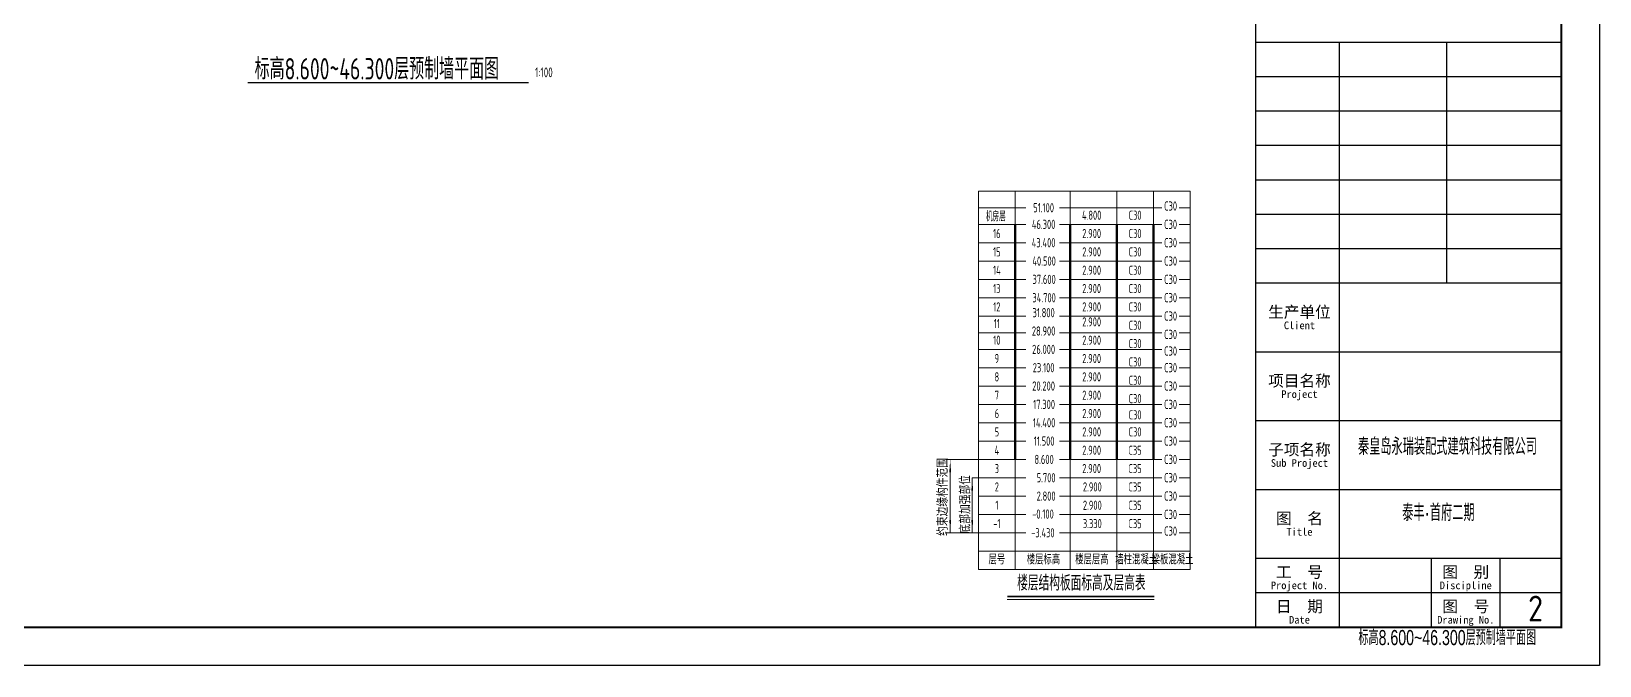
# Model space of a CAD drawing. Extents: x -85320 to 1679916, y -1321939 to 627.
# Drawn here: x 1120839 to 1172140, y -801779 to -781029 of the extents above; entities that cross this region are included whole.
import ezdxf
from ezdxf.enums import TextEntityAlignment as Align

# ---------------------------------------------------------------- set-up
doc = ezdxf.new("R2010")
doc.units = 0
doc.header["$LTSCALE"] = 1000
for name, color, linetype in [('BORDER', 7, 'Continuous'), ('TEXT', 7, 'Continuous'), ('TH', 7, 'Continuous'), ('THICK', 6, 'Continuous'), ('图框文字', 7, 'Continuous'), ('打印线框', 7, 'Continuous'), ('拉模', 7, 'Continuous'), ('立面', 7, 'Continuous')]:
    doc.layers.add(name, color=color, linetype=linetype)
doc.layers.add('tab', color=7, linetype='ByLayer', lineweight=18)
doc.styles.get("Standard").update_dxf_attribs({"font": 'gbenor.shx', "bigfont": 'gbcbig.shx'})
doc.styles.add('TSSD_CHINA', font='tssdeng.shx', dxfattribs={"width": 0.8, "bigfont": 'tssdchn.shx'})
doc.styles.add('TSSD_Rein', font='Tssdeng.shx', dxfattribs={"width": 0.7, "bigfont": 'hztxt.shx'})
doc.styles.add('中西文等高字体', font='hztxt_e.shx', dxfattribs={"width": 0.7, "bigfont": 'hbhz.shx'})
doc.styles.add('设计院一', font='', dxfattribs={"width": 0.8})
doc.styles.get('设计院一').set_extended_font_data('SimSun')

# ---------------------------------------------------------------- blocks, each defined once
blk = doc.blocks.new('lalllalll000')
at = {"layer": 'tab'}
for p, q in [((27143, -469851), (27143, -458073)), ((28943, -469851), (28943, -458073)), ((30466, -470451), (30466, -458073)), ((31666, -469851), (31666, -458073)), ((27493, -458618), (25943, -458618)), ((27493, -458618), (25943, -458618)), ((27493, -458618), (25943, -458618)), ((27493, -458618), (25943, -458618)), ((31944, -458618), (28593, -458618)), ((31944, -458618), (28593, -458618)), ((28593, -458618), (31944, -458618)), ((31944, -458618), (28593, -458618)), ((32866, -458618), (32510, -458618)), ((32866, -458618), (32510, -458618)), ((32510, -458618), (32866, -458618)), ((32866, -458618), (32510, -458618)), ((27493, -459162), (25943, -459162)), ((27493, -459162), (25943, -459162)), ((27493, -459162), (25943, -459162)), ((31944, -459162), (28593, -459162)), ((31944, -459162), (28593, -459162)), ((31944, -459162), (28593, -459162)), ((32866, -459162), (32510, -459162)), ((32866, -459162), (32510, -459162)), ((32866, -459162), (32510, -459162)), ((27493, -459762), (25943, -459762)), ((31944, -459762), (28593, -459762)), ((32866, -459762), (32510, -459762)), ((27493, -460362), (25943, -460362)), ((31944, -460362), (28593, -460362)), ((32866, -460362), (32510, -460362)), ((27493, -460962), (25943, -460962)), ((31944, -460962), (28593, -460962)), ((32866, -460962), (32510, -460962)), ((27493, -461562), (25943, -461562)), ((27493, -461562), (25943, -461562)), ((31944, -461562), (28593, -461562)), ((32866, -461562), (32510, -461562)), ((27493, -462162), (25943, -462162)), ((27493, -462162), (25943, -462162)), ((31944, -462162), (28593, -462162)), ((28593, -462162), (31944, -462162)), ((32866, -462162), (32510, -462162)), ((32510, -462162), (32866, -462162)), ((27493, -462707), (25943, -462707)), ((31944, -462707), (28593, -462707)), ((32866, -462707), (32510, -462707)), ((27493, -463251), (25943, -463251)), ((27493, -463251), (25943, -463251)), ((31944, -463251), (28593, -463251)), ((31944, -463251), (28593, -463251)), ((32866, -463251), (32510, -463251)), ((32866, -463251), (32510, -463251)), ((27493, -463851), (25943, -463851)), ((31944, -463851), (28593, -463851)), ((32866, -463851), (32510, -463851)), ((27493, -464451), (25943, -464451)), ((31944, -464451), (28593, -464451)), ((32866, -464451), (32510, -464451)), ((27493, -465051), (25943, -465051)), ((31944, -465051), (28593, -465051)), ((32866, -465051), (32510, -465051)), ((27493, -465651), (25943, -465651)), ((31944, -465651), (28593, -465651)), ((32866, -465651), (32510, -465651)), ((27493, -466251), (25943, -466251)), ((27493, -466251), (25943, -466251)), ((31944, -466251), (28593, -466251)), ((32866, -466251), (32510, -466251)), ((25943, -466851), (24874, -466851)), ((25017, -467272), (25017, -469251)), ((27493, -466851), (25943, -466851)), ((28593, -466851), (31944, -466851)), ((32510, -466851), (32866, -466851)), ((25738, -467451), (25738, -469251)), ((25943, -467451), (25738, -467451)), ((27493, -467451), (25943, -467451)), ((31944, -467451), (28593, -467451)), ((32866, -467451), (32510, -467451)), ((27493, -468051), (25943, -468051)), ((31944, -468051), (28593, -468051)), ((32866, -468051), (32510, -468051)), ((27493, -468651), (25943, -468651)), ((27493, -468651), (25943, -468651)), ((30466, -468651), (28593, -468651)), ((31944, -468651), (30466, -468651)), ((32866, -468651), (32510, -468651)), ((25943, -469251), (24863, -469251)), ((25943, -469251), (27493, -469251)), ((28593, -469251), (30466, -469251)), ((30466, -469251), (31944, -469251)), ((32510, -469251), (32866, -469251))]:
    blk.add_line(p, q, dxfattribs=at)
blk.add_lwpolyline([(25943, -458073), (25943, -469851), (32866, -469851), (32866, -458073)], close=True, dxfattribs=at)
for points in [[(25017, -466851, 0, 60, 0), (25017, -467272, 60, 60, 0)], [(25738, -467451, 0, 60, 0), (25738, -467872, 60, 60, 0)], [(25017, -469251, 0, 60, 0), (25017, -468830, 60, 60, 0)], [(25738, -469251, 0, 60, 0), (25738, -468830, 60, 60, 0)]]:
    blk.add_lwpolyline(points, format="xyseb", dxfattribs=at)
for points in [[(27493, -469851), (25943, -469851)], [(25943, -470451), (27143, -470451), (27143, -469851), (28943, -469851), (28943, -470451), (30466, -470451), (30466, -469851), (31666, -469851), (31666, -470451), (32866, -470451), (32866, -469851), (25943, -469851), (25943, -470451), (32866, -470451)], [(31944, -469851), (28612, -469851)], [(32866, -469851), (32510, -469851)], [(26883, -471435), (31690, -471435)]]:
    blk.add_lwpolyline(points, dxfattribs=at)
at = {"layer": 'tab', "const_width": 50}
blk.add_lwpolyline([(26883, -471335), (31690, -471335)], dxfattribs=at)
at = {"layer": 'TEXT', "color": 7, "style": 'TSSD_CHINA', "width": 0.7}
for s, p in [('51.100', (28073, -458768)), ('46.300', (28073, -459312)), ('4.800', (29645, -459012)), ('43.400', (28073, -459912)), ('2.900', (29645, -459612)), ('2.900', (29645, -460212)), ('40.500', (28089, -460512)), ('2.900', (29645, -460812)), ('37.600', (28089, -461112)), ('2.900', (29645, -461412)), ('34.700', (28089, -461712)), ('31.800', (28073, -462201)), ('2.900', (29645, -462012)), ('2.900', (29645, -462501)), ('28.900', (28073, -462801)), ('26.000', (28073, -463401)), ('2.900', (29645, -463101)), ('23.100', (28073, -464001)), ('2.900', (29645, -463701)), ('2.900', (29645, -464301)), ('20.200', (28073, -464601)), ('2.900', (29645, -464901)), ('17.300', (28089, -465201)), ('2.900', (29645, -465501)), ('14.400', (28089, -465801)), ('2.900', (29645, -466101)), ('11.500', (28089, -466401)), ('8.600', (28089, -467001)), ('2.900', (29645, -466701)), ('5.700', (28154, -467601)), ('2.900', (29645, -467301)), ('2.900', (29666, -467901)), ('2.800', (28154, -468201)), ('2.900', (29666, -468501)), ('-0.100', (28052, -468789)), ('3.330', (29666, -469101)), ('-3.430', (28049, -469401)), ('层号', (26543, -470283)), ('楼层标高', (28067, -470283)), ('楼层层高', (29651, -470283)), ('墙柱混凝土', (31100, -470283)), ('梁板混凝土', (32290, -470283))]:
    blk.add_text(s, height=300, dxfattribs=at).set_placement(p, align=Align.CENTER)
at = {"layer": 'TEXT', "color": 30, "style": 'TSSD_CHINA', "width": 0.7}
for s, p in [('C30', (32227, -458712)), ('C30', (31065, -459012)), ('C30', (32227, -459312)), ('C30', (31065, -459612)), ('C30', (32227, -459912)), ('C30', (31065, -460212)), ('C30', (31065, -460812)), ('C30', (32227, -460512)), ('C30', (31065, -461412)), ('C30', (31065, -461412)), ('C30', (32227, -461112)), ('C30', (32227, -461712)), ('C30', (31065, -462012)), ('C30', (31065, -462012)), ('C30', (32227, -462312)), ('C30', (31065, -462612)), ('C30', (32227, -462912)), ('C30', (31065, -463212)), ('C30', (32227, -463456)), ('C30', (31065, -463812)), ('C30', (32227, -464001)), ('C30', (31065, -464412)), ('C30', (31065, -465012)), ('C30', (32227, -464601)), ('C30', (31065, -465543)), ('C30', (32227, -465201)), ('C30', (31065, -466101)), ('C30', (32227, -465801)), ('C30', (32227, -466401)), ('C35', (31065, -466701)), ('C30', (32227, -467001)), ('C35', (31065, -467301)), ('C30', (32227, -467601)), ('C35', (31065, -467901)), ('C35', (31065, -468501)), ('C30', (32227, -468201)), ('C35', (31065, -469101)), ('C30', (32227, -468801)), ('C30', (32227, -469345))]:
    blk.add_text(s, height=300, dxfattribs=at).set_placement(p, align=Align.CENTER)
at = {"layer": 'TEXT', "color": 210, "style": 'TSSD_CHINA', "width": 0.55}
blk.add_text('机房层', height=300, dxfattribs=at).set_placement((26508, -459059), align=Align.CENTER)
at = {"layer": 'TEXT', "color": 6, "style": 'TSSD_CHINA', "width": 0.7}
for s, p in [('16', (26543, -459612)), ('15', (26543, -460212)), ('14', (26543, -460812)), ('13', (26543, -461412)), ('12', (26543, -462012)), ('11', (26543, -462557)), ('10', (26543, -463101)), ('9', (26543, -463701)), ('8', (26543, -464301)), ('7', (26543, -464901)), ('6', (26543, -465501)), ('5', (26543, -466101)), ('4', (26543, -466701)), ('3', (26543, -467301)), ('2', (26543, -467901)), ('1', (26543, -468501)), ('-1', (26543, -469101))]:
    blk.add_text(s, height=300, dxfattribs=at).set_placement(p, align=Align.CENTER)
at = {"layer": 'TEXT', "style": 'TSSD_Rein', "width": 0.7}
for s, p in [('约束边缘构件范围', (24940, -468080)), ('底部加强部位', (25679, -468319))]:
    blk.add_text(s, height=350, rotation=90, dxfattribs=at).set_placement(p, align=Align.CENTER)
at = {"layer": 'TEXT', "color": 7, "style": 'TSSD_Rein', "width": 0.7}
blk.add_text('楼层结构板面标高及层高表', height=500, dxfattribs=at).set_placement((27207, -471141))
blk = doc.blocks.new('图框1')
at = {"color": 7}
for p, q in [((1425679, -783089), (1425679, -823089)), ((1433679, -783089), (1433679, -823089)), ((1433679, -823089), (1433679, -783089)), ((1433679, -783089), (1433679, -823089)), ((1433679, -823089), (1433679, -783089)), ((1433679, -807789), (1425679, -807789)), ((1427879, -814089), (1427879, -807789)), ((1430679, -814089), (1430679, -807789)), ((1433679, -808689), (1425679, -808689)), ((1433679, -809589), (1425679, -809589)), ((1433679, -810489), (1425679, -810489)), ((1433679, -811389), (1425679, -811389)), ((1433679, -812289), (1425679, -812289)), ((1433679, -813189), (1425679, -813189)), ((1433679, -814089), (1425679, -814089)), ((1427879, -823089), (1427879, -814089)), ((1433679, -814089), (1431691, -814089)), ((1433679, -815889), (1425679, -815889)), ((1433679, -817689), (1425679, -817689)), ((1433679, -819489), (1425679, -819489)), ((1433679, -821289), (1425679, -821289)), ((1430279, -823089), (1430279, -821289)), ((1432079, -823089), (1432079, -821289)), ((1433679, -822189), (1425679, -822189)), ((1425679, -823089), (1433679, -823089)), ((1425679, -823089), (1433679, -823089))]:
    blk.add_line(p, q, dxfattribs=at)
at = {"layer": 'BORDER', "const_width": 50}
blk.add_lwpolyline([(1377779, -823089), (1377779, -783089), (1433679, -783089), (1433679, -823089)], close=True, dxfattribs=at)
at = {"color": 7, "style": '设计院一'}
for s, height, p in [('生产单位', 300, (1426829, -814989)), ('Client', 200, (1426829, -815289)), ('项目名称', 300, (1426829, -816789)), ('Project', 200, (1426829, -817089)), ('子项名称', 300, (1426829, -818589)), ('Sub Project', 200, (1426829, -818889)), ('图  名', 300, (1426829, -820389)), ('Title', 200, (1426829, -820689)), ('工  号', 300, (1426829, -821789)), ('图  别', 300, (1431179, -821789)), ('Project No.', 200, (1426829, -822089)), ('Discipline', 200, (1431179, -822089)), ('日  期', 300, (1426829, -822689)), ('图  号', 300, (1431179, -822689)), ('Date', 200, (1426829, -822989)), ('Drawing No.', 200, (1431179, -822989))]:
    blk.add_text(s, height=height, dxfattribs=at).set_placement(p, align=Align.CENTER)
at = {"layer": 'TH', "color": 2, "style": '中西文等高字体', "width": 0.7}
for s, p in [('秦皇岛永瑞装配式建筑科技有限公司', (1428359, -818709)), ('泰丰·首府二期', (1429517, -820439))]:
    blk.add_text(s, height=440, dxfattribs=at).set_placement(p, align=Align.BOTTOM_LEFT)

msp = doc.modelspace()

# ---------------------------------------------------------------- linework, layer by layer
at = {"layer": 'tab', "color": 4, "const_width": 80}
for points in [[(1153021.549, -787343.128), (1153021.549, -795032.111)], [(1154821.549, -787343.128), (1154821.549, -795032.111)], [(1156344.941, -787343.128), (1156344.941, -795032.111)], [(1157544.941, -787343.128), (1157544.941, -795032.111)]]:
    msp.add_lwpolyline(points, dxfattribs=at)
at = {"layer": 'THICK', "const_width": 40}
msp.add_lwpolyline([(1127917.669, -782704.555), (1137108.541, -782704.555)], dxfattribs=at)
at = {"layer": '打印线框', "color": 1}
msp.add_lwpolyline([(1097839.778, -801778.774), (1097839.778, -749243.421), (1172139.778, -749243.421), (1172139.778, -801778.774)], close=True, dxfattribs=at)

# ---------------------------------------------------------------- block references
at = {"layer": '拉模', "color": 3, "xscale": 1.250841750841755, "yscale": 1.250841750841755, "zscale": 1.250841750841755}
msp.add_blockref('图框1', (-622416.55, 229025.771), dxfattribs=at)
at = {"layer": '立面', "color": 0, "linetype": 'ByBlock'}
msp.add_blockref('lalllalll000', (1125878.778, -328181.075), dxfattribs=at)

# ---------------------------------------------------------------- texts
at = {"layer": 'TEXT', "color": 6, "style": 'TSSD_Rein', "width": 0.7}
msp.add_text('标高8.600~46.300层预制墙平面图', height=700, dxfattribs=at).set_placement((1128142.292, -782604.389))
at = {"layer": 'TEXT', "style": 'TSSD_Rein', "width": 0.7}
msp.add_text('1:100', height=320, dxfattribs=at).set_placement((1137316.888, -782529.884))
at = {"layer": '图框文字', "color": 2, "style": '中西文等高字体', "width": 0.7}
msp.add_text('标高8.600~46.300层预制墙平面图', height=495, dxfattribs=at).set_placement((1164250.615, -801256.639), align=Align.BOTTOM_LEFT)
at = {"layer": '拉模', "color": 3}
msp.add_text('2', height=842.304, dxfattribs=at).set_placement((1169798.259, -800331.45))

doc.saveas('drawing.dxf')
